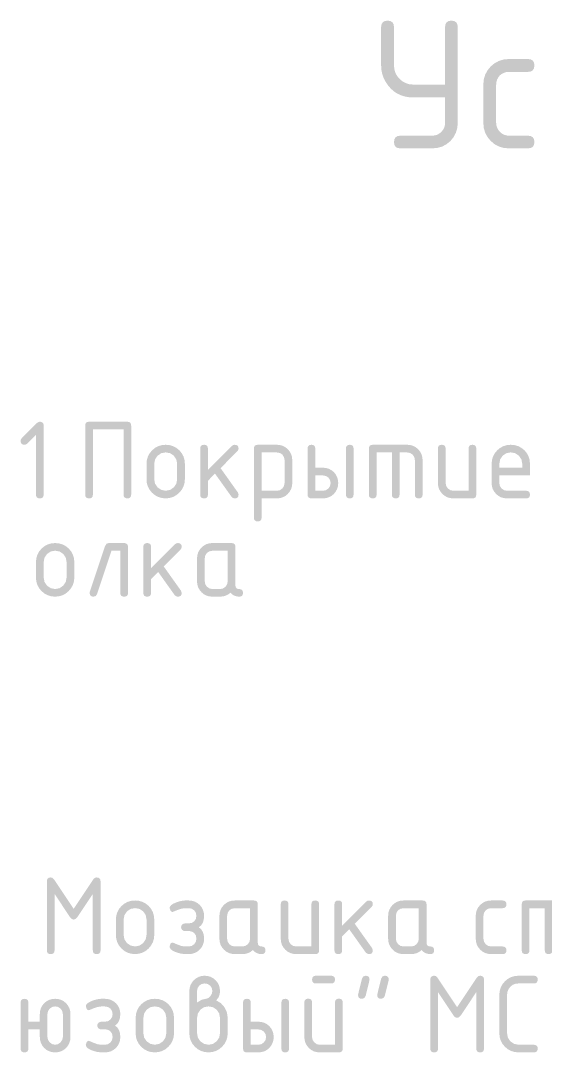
# Model space of a CAD drawing. Header units: millimetres. Extents: x -546 to 1681, y -650 to 1730.
# Drawn here: x 1012.45 to 1033.18, y 746.25 to 787 of the extents above; entities that cross this region are included whole.
import ezdxf

# ---------------------------------------------------------------- set-up
doc = ezdxf.new("R2010")
doc.units = ezdxf.units.MM

msp = doc.modelspace()

# ---------------------------------------------------------------- hatches: boundary and pattern name
h = msp.add_hatch(color=7)
h.dxf.hatch_style = 2
h.paths.add_polyline_path([(1029.217, 783.964), (1027.954, 783.964), (1027.78, 783.974), (1027.616, 784.004), (1027.463, 784.053), (1027.32, 784.122), (1027.189, 784.21), (1027.068, 784.318), (1026.959, 784.446), (1026.861, 784.592), (1026.787, 784.739), (1026.734, 784.894), (1026.702, 785.056), (1026.691, 785.227), (1026.691, 786.744), (1026.707, 786.855), (1026.755, 786.934), (1026.834, 786.982), (1026.946, 786.998), (1027.057, 786.982), (1027.136, 786.934), (1027.183, 786.855), (1027.199, 786.744), (1027.199, 785.234), (1027.213, 785.082), (1027.253, 784.942), (1027.321, 784.814), (1027.418, 784.698), (1027.535, 784.6), (1027.662, 784.53), (1027.802, 784.487), (1027.954, 784.472), (1029.217, 784.472), (1029.217, 786.744), (1029.233, 786.855), (1029.281, 786.934), (1029.36, 786.982), (1029.471, 786.998), (1029.578, 786.982), (1029.656, 786.934), (1029.702, 786.855), (1029.718, 786.744), (1029.718, 782.962), (1029.7, 782.758), (1029.645, 782.571), (1029.555, 782.399), (1029.429, 782.243), (1029.273, 782.114), (1029.101, 782.024), (1028.913, 781.971), (1028.709, 781.953), (1027.446, 781.953), (1027.339, 781.968), (1027.262, 782.013), (1027.215, 782.09), (1027.199, 782.2), (1027.215, 782.311), (1027.262, 782.391), (1027.339, 782.438), (1027.446, 782.454), (1028.709, 782.454), (1028.811, 782.464), (1028.905, 782.491), (1028.991, 782.538), (1029.069, 782.603), (1029.134, 782.681), (1029.18, 782.766), (1029.208, 782.86), (1029.217, 782.962)])
h = msp.add_hatch(color=7)
h.dxf.hatch_style = 2
h.paths.add_polyline_path([(1031.236, 784.472), (1031.236, 782.962), (1031.246, 782.861), (1031.274, 782.769), (1031.32, 782.684), (1031.385, 782.603), (1031.463, 782.538), (1031.548, 782.491), (1031.64, 782.464), (1031.737, 782.454), (1032.493, 782.454), (1032.604, 782.438), (1032.683, 782.391), (1032.731, 782.311), (1032.747, 782.2), (1032.731, 782.09), (1032.683, 782.013), (1032.604, 781.968), (1032.493, 781.953), (1031.737, 781.953), (1031.534, 781.971), (1031.347, 782.024), (1031.177, 782.114), (1031.025, 782.243), (1030.895, 782.398), (1030.803, 782.568), (1030.747, 782.756), (1030.729, 782.962), (1030.729, 784.472), (1030.747, 784.676), (1030.803, 784.864), (1030.895, 785.036), (1031.025, 785.192), (1031.177, 785.317), (1031.347, 785.408), (1031.534, 785.463), (1031.737, 785.481), (1032.493, 785.481), (1032.604, 785.465), (1032.683, 785.418), (1032.731, 785.338), (1032.747, 785.227), (1032.731, 785.116), (1032.683, 785.036), (1032.604, 784.989), (1032.493, 784.973), (1031.737, 784.973), (1031.636, 784.964), (1031.542, 784.937), (1031.456, 784.893), (1031.377, 784.832), (1031.317, 784.754), (1031.273, 784.668), (1031.246, 784.574)])
h = msp.add_hatch(color=7)
h.dxf.hatch_style = 2
h.paths.add_polyline_path([(1013.053, 770.639), (1012.706, 770.291), (1012.658, 770.257), (1012.6, 770.245), (1012.533, 770.254), (1012.485, 770.283), (1012.457, 770.331), (1012.447, 770.397), (1012.457, 770.455), (1012.49, 770.503), (1013.082, 771.096), (1013.144, 771.14), (1013.205, 771.155), (1013.272, 771.146), (1013.319, 771.117), (1013.348, 771.069), (1013.357, 771.003), (1013.357, 768.277), (1013.348, 768.21), (1013.319, 768.164), (1013.272, 768.137), (1013.205, 768.128), (1013.139, 768.137), (1013.091, 768.164), (1013.063, 768.21), (1013.053, 768.277)])
h = msp.add_hatch(color=7)
h.dxf.hatch_style = 2
h.paths.add_polyline_path([(1015.151, 771.155), (1016.667, 771.155), (1016.731, 771.146), (1016.777, 771.117), (1016.805, 771.069), (1016.815, 771.003), (1016.815, 768.277), (1016.805, 768.21), (1016.777, 768.164), (1016.731, 768.137), (1016.667, 768.128), (1016.6, 768.137), (1016.552, 768.164), (1016.524, 768.21), (1016.514, 768.277), (1016.514, 770.85), (1015.303, 770.85), (1015.303, 768.277), (1015.294, 768.21), (1015.265, 768.164), (1015.218, 768.137), (1015.151, 768.128), (1015.084, 768.137), (1015.037, 768.164), (1015.008, 768.21), (1014.999, 768.277), (1014.999, 771.003), (1015.008, 771.069), (1015.037, 771.117), (1015.084, 771.146)])
h = msp.add_hatch(color=7)
h.paths.add_polyline_path([(1017.421, 768.882), (1017.421, 769.487), (1017.434, 769.64), (1017.475, 769.78), (1017.544, 769.908), (1017.641, 770.025), (1017.758, 770.122), (1017.886, 770.19), (1018.026, 770.231), (1018.179, 770.245), (1018.331, 770.231), (1018.471, 770.191), (1018.6, 770.123), (1018.716, 770.029), (1018.813, 769.912), (1018.882, 769.784), (1018.923, 769.642), (1018.937, 769.487), (1018.937, 768.882), (1018.922, 768.732), (1018.88, 768.593), (1018.81, 768.465), (1018.712, 768.348), (1018.597, 768.252), (1018.469, 768.183), (1018.329, 768.142), (1018.179, 768.128), (1018.026, 768.142), (1017.886, 768.183), (1017.758, 768.252), (1017.641, 768.348), (1017.544, 768.465), (1017.475, 768.593), (1017.434, 768.732)])
h.paths.add_polyline_path([(1018.632, 768.886), (1018.632, 769.491), (1018.6, 769.665), (1018.501, 769.813), (1018.354, 769.912), (1018.179, 769.945), (1018.004, 769.912), (1017.857, 769.813), (1017.758, 769.665), (1017.726, 769.491), (1017.726, 768.886), (1017.758, 768.709), (1017.857, 768.564), (1018.004, 768.463), (1018.179, 768.429), (1018.354, 768.463), (1018.501, 768.564), (1018.6, 768.711)])
h = msp.add_hatch(color=7)
h.dxf.hatch_style = 2
h.paths.add_polyline_path([(1019.847, 769.25), (1020.8, 770.203), (1020.846, 770.235), (1020.905, 770.245), (1020.972, 770.236), (1021.02, 770.207), (1021.049, 770.161), (1021.058, 770.097), (1021.046, 770.039), (1021.011, 769.991), (1020.347, 769.322), (1021.028, 768.365), (1021.058, 768.277), (1021.049, 768.21), (1021.02, 768.164), (1020.972, 768.137), (1020.905, 768.128), (1020.833, 768.144), (1020.779, 768.192), (1020.127, 769.106), (1019.847, 768.823), (1019.847, 768.277), (1019.838, 768.21), (1019.809, 768.164), (1019.762, 768.137), (1019.695, 768.128), (1019.628, 768.137), (1019.58, 768.164), (1019.552, 768.21), (1019.542, 768.277), (1019.542, 770.097), (1019.552, 770.161), (1019.58, 770.207), (1019.628, 770.236), (1019.695, 770.245), (1019.762, 770.236), (1019.809, 770.207), (1019.838, 770.161), (1019.847, 770.097)])
h = msp.add_hatch(color=7)
h.paths.add_polyline_path([(1021.664, 770.097), (1021.673, 770.161), (1021.702, 770.207), (1021.75, 770.236), (1021.817, 770.245), (1022.574, 770.245), (1022.696, 770.234), (1022.809, 770.201), (1022.911, 770.147), (1023.002, 770.071), (1023.079, 769.978), (1023.135, 769.875), (1023.169, 769.762), (1023.18, 769.64), (1023.18, 768.734), (1023.169, 768.611), (1023.135, 768.499), (1023.079, 768.396), (1023.002, 768.302), (1022.911, 768.225), (1022.809, 768.171), (1022.696, 768.139), (1022.574, 768.128), (1021.969, 768.128), (1021.969, 767.367), (1021.959, 767.302), (1021.931, 767.256), (1021.883, 767.228), (1021.817, 767.218), (1021.75, 767.228), (1021.702, 767.256), (1021.673, 767.302), (1021.664, 767.367)])
h.paths.add_polyline_path([(1021.969, 769.94), (1021.969, 768.429), (1022.574, 768.429), (1022.689, 768.451), (1022.786, 768.518), (1022.853, 768.616), (1022.875, 768.734), (1022.875, 769.64), (1022.853, 769.757), (1022.79, 769.855), (1022.692, 769.92), (1022.574, 769.94)])
h = msp.add_hatch(color=7)
h.paths.add_polyline_path([(1024.996, 768.734), (1024.985, 768.611), (1024.952, 768.499), (1024.898, 768.396), (1024.823, 768.302), (1024.729, 768.225), (1024.626, 768.171), (1024.513, 768.139), (1024.391, 768.128), (1023.938, 768.128), (1023.871, 768.137), (1023.824, 768.164), (1023.795, 768.21), (1023.785, 768.277), (1023.785, 770.097), (1023.795, 770.161), (1023.824, 770.207), (1023.871, 770.236), (1023.938, 770.245), (1024.005, 770.236), (1024.052, 770.207), (1024.081, 770.161), (1024.09, 770.097), (1024.09, 769.339), (1024.391, 769.339), (1024.513, 769.328), (1024.626, 769.295), (1024.729, 769.241), (1024.823, 769.166), (1024.898, 769.072), (1024.952, 768.969), (1024.985, 768.856)])
h.paths.add_polyline_path([(1024.695, 768.734), (1024.673, 768.851), (1024.607, 768.95), (1024.508, 769.013), (1024.391, 769.034), (1024.09, 769.034), (1024.09, 768.429), (1024.391, 768.429), (1024.508, 768.451), (1024.607, 768.518), (1024.673, 768.616)])
h.paths.add_polyline_path([(1025.301, 770.097), (1025.311, 770.161), (1025.339, 770.207), (1025.387, 770.236), (1025.453, 770.245), (1025.518, 770.236), (1025.564, 770.207), (1025.592, 770.161), (1025.602, 770.097), (1025.602, 768.277), (1025.592, 768.21), (1025.564, 768.164), (1025.518, 768.137), (1025.453, 768.128), (1025.387, 768.137), (1025.339, 768.164), (1025.311, 768.21), (1025.301, 768.277)])
h = msp.add_hatch(color=7)
h.dxf.hatch_style = 2
h.paths.add_polyline_path([(1026.36, 770.245), (1027.723, 770.245), (1027.845, 770.234), (1027.956, 770.201), (1028.058, 770.147), (1028.151, 770.071), (1028.228, 769.978), (1028.284, 769.875), (1028.318, 769.762), (1028.329, 769.64), (1028.329, 768.277), (1028.319, 768.21), (1028.291, 768.164), (1028.243, 768.137), (1028.176, 768.128), (1028.109, 768.137), (1028.062, 768.164), (1028.033, 768.21), (1028.024, 768.277), (1028.024, 769.64), (1028.002, 769.757), (1027.939, 769.855), (1027.841, 769.92), (1027.723, 769.94), (1027.419, 769.94), (1027.419, 768.277), (1027.409, 768.21), (1027.381, 768.164), (1027.333, 768.137), (1027.266, 768.128), (1027.202, 768.137), (1027.155, 768.164), (1027.127, 768.21), (1027.118, 768.277), (1027.118, 769.94), (1026.512, 769.94), (1026.512, 768.277), (1026.503, 768.21), (1026.474, 768.164), (1026.427, 768.137), (1026.36, 768.128), (1026.293, 768.137), (1026.246, 768.164), (1026.217, 768.21), (1026.208, 768.277), (1026.208, 770.097), (1026.217, 770.161), (1026.246, 770.207), (1026.293, 770.236)])
h = msp.add_hatch(color=7)
h.dxf.hatch_style = 2
h.paths.add_polyline_path([(1030.451, 770.097), (1030.451, 768.277), (1030.441, 768.21), (1030.413, 768.164), (1030.365, 768.137), (1030.298, 768.128), (1029.541, 768.128), (1029.418, 768.139), (1029.306, 768.171), (1029.204, 768.225), (1029.113, 768.302), (1029.035, 768.395), (1028.979, 768.497), (1028.946, 768.61), (1028.935, 768.734), (1028.935, 770.097), (1028.944, 770.161), (1028.973, 770.207), (1029.021, 770.236), (1029.088, 770.245), (1029.154, 770.236), (1029.202, 770.207), (1029.23, 770.161), (1029.24, 770.097), (1029.24, 768.734), (1029.262, 768.618), (1029.329, 768.518), (1029.427, 768.451), (1029.541, 768.429), (1030.146, 768.429), (1030.146, 770.097), (1030.155, 770.161), (1030.184, 770.207), (1030.231, 770.236), (1030.298, 770.245), (1030.365, 770.236), (1030.413, 770.207), (1030.441, 770.161)])
h = msp.add_hatch(color=7)
h.paths.add_polyline_path([(1031.814, 769.945), (1031.639, 769.912), (1031.492, 769.813), (1031.394, 769.666), (1031.361, 769.491), (1031.361, 769.339), (1032.267, 769.339), (1032.267, 769.491), (1032.235, 769.666), (1032.136, 769.813), (1031.989, 769.912)])
h.paths.add_polyline_path([(1031.361, 769.034), (1031.361, 768.734), (1031.384, 768.618), (1031.45, 768.518), (1031.548, 768.451), (1031.662, 768.429), (1032.42, 768.429), (1032.486, 768.419), (1032.534, 768.391), (1032.563, 768.343), (1032.572, 768.277), (1032.563, 768.21), (1032.534, 768.164), (1032.486, 768.137), (1032.42, 768.128), (1031.662, 768.128), (1031.54, 768.139), (1031.427, 768.171), (1031.326, 768.225), (1031.234, 768.302), (1031.157, 768.395), (1031.101, 768.497), (1031.068, 768.61), (1031.056, 768.734), (1031.056, 769.487), (1031.07, 769.64), (1031.111, 769.78), (1031.18, 769.908), (1031.277, 770.025), (1031.393, 770.122), (1031.522, 770.19), (1031.662, 770.231), (1031.814, 770.245), (1031.967, 770.231), (1032.107, 770.191), (1032.235, 770.123), (1032.352, 770.029), (1032.449, 769.912), (1032.518, 769.784), (1032.559, 769.644), (1032.572, 769.491), (1032.572, 769.034)])
h = msp.add_hatch(color=7)
h.paths.add_polyline_path([(1013.053, 764.999), (1013.053, 765.605), (1013.066, 765.757), (1013.107, 765.897), (1013.176, 766.026), (1013.273, 766.143), (1013.39, 766.239), (1013.518, 766.308), (1013.658, 766.349), (1013.811, 766.363), (1013.963, 766.349), (1014.103, 766.309), (1014.232, 766.241), (1014.348, 766.147), (1014.445, 766.03), (1014.514, 765.901), (1014.555, 765.76), (1014.569, 765.605), (1014.569, 764.999), (1014.554, 764.85), (1014.512, 764.711), (1014.442, 764.583), (1014.344, 764.466), (1014.229, 764.369), (1014.101, 764.301), (1013.961, 764.26), (1013.811, 764.246), (1013.658, 764.26), (1013.518, 764.301), (1013.39, 764.369), (1013.273, 764.466), (1013.176, 764.583), (1013.107, 764.711), (1013.066, 764.85)])
h.paths.add_polyline_path([(1014.264, 765.004), (1014.264, 765.609), (1014.231, 765.783), (1014.133, 765.931), (1013.986, 766.03), (1013.811, 766.062), (1013.636, 766.03), (1013.489, 765.931), (1013.39, 765.783), (1013.358, 765.609), (1013.358, 765.004), (1013.39, 764.827), (1013.489, 764.682), (1013.636, 764.581), (1013.811, 764.546), (1013.986, 764.581), (1014.133, 764.682), (1014.231, 764.828)])
h = msp.add_hatch(color=7)
h.dxf.hatch_style = 2
h.paths.add_polyline_path([(1015.932, 766.363), (1016.537, 766.363), (1016.604, 766.353), (1016.652, 766.325), (1016.681, 766.279), (1016.69, 766.214), (1016.69, 764.394), (1016.681, 764.328), (1016.652, 764.282), (1016.604, 764.255), (1016.537, 764.246), (1016.471, 764.255), (1016.423, 764.282), (1016.395, 764.328), (1016.385, 764.394), (1016.385, 766.058), (1016.038, 766.058), (1015.466, 764.347), (1015.416, 764.271), (1015.327, 764.246), (1015.26, 764.255), (1015.212, 764.284), (1015.184, 764.332), (1015.174, 764.398), (1015.183, 764.445), (1015.78, 766.24), (1015.84, 766.333)])
h = msp.add_hatch(color=7)
h.dxf.hatch_style = 2
h.paths.add_polyline_path([(1017.601, 765.368), (1018.553, 766.32), (1018.6, 766.353), (1018.659, 766.363), (1018.726, 766.353), (1018.773, 766.325), (1018.802, 766.279), (1018.812, 766.214), (1018.799, 766.157), (1018.765, 766.109), (1018.1, 765.44), (1018.782, 764.483), (1018.812, 764.394), (1018.802, 764.328), (1018.773, 764.282), (1018.726, 764.255), (1018.659, 764.246), (1018.586, 764.262), (1018.532, 764.309), (1017.88, 765.224), (1017.601, 764.941), (1017.601, 764.394), (1017.591, 764.328), (1017.562, 764.282), (1017.515, 764.255), (1017.448, 764.246), (1017.381, 764.255), (1017.334, 764.282), (1017.305, 764.328), (1017.296, 764.394), (1017.296, 766.214), (1017.305, 766.279), (1017.334, 766.325), (1017.381, 766.353), (1017.448, 766.363), (1017.515, 766.353), (1017.562, 766.325), (1017.591, 766.279), (1017.601, 766.214)])
h = msp.add_hatch(color=7)
h.paths.add_polyline_path([(1020.628, 766.058), (1020.023, 766.058), (1019.905, 766.036), (1019.807, 765.973), (1019.744, 765.875), (1019.722, 765.757), (1019.722, 764.851), (1019.744, 764.736), (1019.811, 764.636), (1019.909, 764.569), (1020.023, 764.546), (1020.327, 764.546), (1020.443, 764.569), (1020.539, 764.636), (1020.606, 764.734), (1020.628, 764.851)])
h.paths.add_polyline_path([(1021.233, 764.394), (1021.224, 764.328), (1021.196, 764.282), (1021.149, 764.255), (1021.085, 764.246), (1020.983, 764.256), (1020.891, 764.285), (1020.81, 764.333), (1020.738, 764.403), (1020.648, 764.333), (1020.55, 764.285), (1020.443, 764.256), (1020.327, 764.246), (1020.023, 764.246), (1019.901, 764.256), (1019.788, 764.288), (1019.686, 764.342), (1019.595, 764.42), (1019.517, 764.513), (1019.462, 764.615), (1019.428, 764.727), (1019.417, 764.851), (1019.417, 765.757), (1019.428, 765.88), (1019.462, 765.992), (1019.517, 766.095), (1019.595, 766.189), (1019.686, 766.264), (1019.788, 766.319), (1019.901, 766.352), (1020.023, 766.363), (1020.78, 766.363), (1020.847, 766.353), (1020.895, 766.325), (1020.924, 766.279), (1020.933, 766.214), (1020.933, 764.699), (1020.943, 764.632), (1020.971, 764.584), (1021.019, 764.556), (1021.085, 764.546), (1021.149, 764.537), (1021.196, 764.508), (1021.224, 764.461)])
h = msp.add_hatch(color=7)
h.dxf.hatch_style = 2
h.paths.add_polyline_path([(1015.452, 753.155), (1015.519, 753.145), (1015.566, 753.117), (1015.595, 753.069), (1015.605, 753.003), (1015.605, 750.276), (1015.595, 750.21), (1015.566, 750.164), (1015.519, 750.137), (1015.452, 750.128), (1015.385, 750.137), (1015.338, 750.164), (1015.309, 750.21), (1015.3, 750.276), (1015.3, 752.507), (1014.686, 751.58), (1014.619, 751.514), (1014.542, 751.491), (1014.469, 751.514), (1014.402, 751.58), (1013.788, 752.507), (1013.788, 750.276), (1013.779, 750.21), (1013.75, 750.164), (1013.703, 750.137), (1013.636, 750.128), (1013.569, 750.137), (1013.522, 750.164), (1013.493, 750.21), (1013.483, 750.276), (1013.483, 753.003), (1013.493, 753.069), (1013.522, 753.117), (1013.569, 753.145), (1013.636, 753.155), (1013.71, 753.136), (1013.767, 753.079), (1014.542, 751.915), (1015.325, 753.087), (1015.379, 753.139)])
h = msp.add_hatch(color=7)
h.paths.add_polyline_path([(1016.211, 750.882), (1016.211, 751.487), (1016.225, 751.639), (1016.266, 751.78), (1016.334, 751.908), (1016.431, 752.025), (1016.548, 752.122), (1016.676, 752.19), (1016.816, 752.231), (1016.969, 752.245), (1017.121, 752.231), (1017.262, 752.191), (1017.39, 752.123), (1017.506, 752.029), (1017.603, 751.912), (1017.672, 751.783), (1017.713, 751.642), (1017.727, 751.487), (1017.727, 750.882), (1017.713, 750.732), (1017.67, 750.593), (1017.6, 750.465), (1017.502, 750.348), (1017.388, 750.251), (1017.259, 750.183), (1017.119, 750.142), (1016.969, 750.128), (1016.816, 750.142), (1016.676, 750.183), (1016.548, 750.251), (1016.431, 750.348), (1016.334, 750.465), (1016.266, 750.593), (1016.225, 750.732)])
h.paths.add_polyline_path([(1017.422, 750.886), (1017.422, 751.491), (1017.39, 751.665), (1017.291, 751.813), (1017.144, 751.912), (1016.969, 751.944), (1016.794, 751.912), (1016.647, 751.813), (1016.548, 751.665), (1016.516, 751.491), (1016.516, 750.886), (1016.548, 750.709), (1016.647, 750.564), (1016.794, 750.463), (1016.969, 750.429), (1017.144, 750.463), (1017.291, 750.564), (1017.39, 750.711)])
h = msp.add_hatch(color=7)
h.dxf.hatch_style = 2
h.paths.add_polyline_path([(1019.391, 750.733), (1019.372, 750.859), (1019.311, 750.954), (1019.235, 751.008), (1019.133, 751.034), (1018.939, 751.034), (1018.876, 751.049), (1018.833, 751.081), (1018.798, 751.129), (1018.786, 751.186), (1018.798, 751.248), (1018.833, 751.297), (1018.892, 751.331), (1018.98, 751.343), (1019.027, 751.343), (1019.078, 751.339), (1019.212, 751.361), (1019.311, 751.428), (1019.372, 751.523), (1019.391, 751.64), (1019.371, 751.757), (1019.307, 751.855), (1019.208, 751.92), (1019.091, 751.94), (1018.939, 751.94), (1018.798, 751.921), (1018.629, 751.864), (1018.548, 751.831), (1018.491, 751.807), (1018.457, 751.793), (1018.406, 751.801), (1018.367, 751.842), (1018.333, 751.948), (1018.349, 752.007), (1018.396, 752.063), (1018.474, 752.115), (1018.582, 752.164), (1018.773, 752.225), (1018.939, 752.245), (1019.091, 752.245), (1019.213, 752.234), (1019.326, 752.201), (1019.429, 752.146), (1019.522, 752.071), (1019.598, 751.978), (1019.652, 751.874), (1019.685, 751.762), (1019.696, 751.64), (1019.683, 751.492), (1019.645, 751.367), (1019.58, 751.265), (1019.489, 751.186), (1019.58, 751.108), (1019.645, 751.006), (1019.683, 750.881), (1019.696, 750.733), (1019.685, 750.611), (1019.652, 750.499), (1019.598, 750.395), (1019.522, 750.302), (1019.429, 750.225), (1019.326, 750.171), (1019.213, 750.139), (1019.091, 750.128), (1018.939, 750.128), (1018.77, 750.147), (1018.579, 750.204), (1018.47, 750.253), (1018.394, 750.306), (1018.348, 750.363), (1018.333, 750.425), (1018.367, 750.531), (1018.406, 750.57), (1018.451, 750.585), (1018.465, 750.58), (1018.5, 750.566), (1018.556, 750.542), (1018.634, 750.509), (1018.799, 750.448), (1018.939, 750.429), (1019.091, 750.429), (1019.208, 750.451), (1019.307, 750.518), (1019.37, 750.616)])
h = msp.add_hatch(color=7)
h.paths.add_polyline_path([(1021.513, 751.94), (1020.908, 751.94), (1020.79, 751.918), (1020.692, 751.855), (1020.629, 751.757), (1020.607, 751.64), (1020.607, 750.733), (1020.629, 750.618), (1020.696, 750.518), (1020.794, 750.451), (1020.908, 750.429), (1021.212, 750.429), (1021.328, 750.451), (1021.424, 750.518), (1021.491, 750.616), (1021.513, 750.733)])
h.paths.add_polyline_path([(1022.118, 750.276), (1022.109, 750.21), (1022.081, 750.164), (1022.034, 750.137), (1021.97, 750.128), (1021.868, 750.138), (1021.776, 750.167), (1021.695, 750.216), (1021.623, 750.285), (1021.533, 750.216), (1021.435, 750.167), (1021.328, 750.138), (1021.212, 750.128), (1020.908, 750.128), (1020.786, 750.139), (1020.673, 750.171), (1020.571, 750.225), (1020.48, 750.302), (1020.402, 750.395), (1020.347, 750.497), (1020.313, 750.609), (1020.302, 750.733), (1020.302, 751.64), (1020.313, 751.762), (1020.347, 751.874), (1020.402, 751.978), (1020.48, 752.071), (1020.571, 752.146), (1020.673, 752.201), (1020.786, 752.234), (1020.908, 752.245), (1021.665, 752.245), (1021.732, 752.235), (1021.78, 752.207), (1021.808, 752.161), (1021.818, 752.097), (1021.818, 750.581), (1021.827, 750.514), (1021.856, 750.467), (1021.904, 750.438), (1021.97, 750.429), (1022.034, 750.419), (1022.081, 750.391), (1022.109, 750.343)])
h = msp.add_hatch(color=7)
h.dxf.hatch_style = 2
h.paths.add_polyline_path([(1024.241, 752.097), (1024.241, 750.276), (1024.231, 750.21), (1024.202, 750.164), (1024.155, 750.137), (1024.088, 750.128), (1023.33, 750.128), (1023.208, 750.139), (1023.096, 750.171), (1022.994, 750.225), (1022.903, 750.302), (1022.825, 750.395), (1022.769, 750.497), (1022.736, 750.609), (1022.725, 750.733), (1022.725, 752.097), (1022.734, 752.161), (1022.763, 752.207), (1022.81, 752.235), (1022.877, 752.245), (1022.944, 752.235), (1022.991, 752.207), (1023.02, 752.161), (1023.03, 752.097), (1023.03, 750.733), (1023.052, 750.618), (1023.119, 750.518), (1023.217, 750.451), (1023.33, 750.429), (1023.936, 750.429), (1023.936, 752.097), (1023.945, 752.161), (1023.974, 752.207), (1024.021, 752.235), (1024.088, 752.245), (1024.155, 752.235), (1024.202, 752.207), (1024.231, 752.161)])
h = msp.add_hatch(color=7)
h.dxf.hatch_style = 2
h.paths.add_polyline_path([(1025.151, 751.25), (1026.104, 752.202), (1026.15, 752.235), (1026.21, 752.245), (1026.277, 752.235), (1026.324, 752.207), (1026.353, 752.161), (1026.362, 752.097), (1026.35, 752.039), (1026.315, 751.991), (1025.651, 751.322), (1026.333, 750.365), (1026.362, 750.276), (1026.353, 750.21), (1026.324, 750.164), (1026.277, 750.137), (1026.21, 750.128), (1026.137, 750.144), (1026.083, 750.192), (1025.431, 751.106), (1025.151, 750.823), (1025.151, 750.276), (1025.142, 750.21), (1025.113, 750.164), (1025.066, 750.137), (1024.999, 750.128), (1024.932, 750.137), (1024.885, 750.164), (1024.856, 750.21), (1024.847, 750.276), (1024.847, 752.097), (1024.856, 752.161), (1024.885, 752.207), (1024.932, 752.235), (1024.999, 752.245), (1025.066, 752.235), (1025.113, 752.207), (1025.142, 752.161), (1025.151, 752.097)])
h = msp.add_hatch(color=7)
h.paths.add_polyline_path([(1028.179, 751.94), (1027.574, 751.94), (1027.456, 751.918), (1027.358, 751.855), (1027.295, 751.757), (1027.273, 751.64), (1027.273, 750.733), (1027.295, 750.618), (1027.362, 750.518), (1027.46, 750.451), (1027.574, 750.429), (1027.878, 750.429), (1027.994, 750.451), (1028.09, 750.518), (1028.157, 750.616), (1028.179, 750.733)])
h.paths.add_polyline_path([(1028.785, 750.276), (1028.775, 750.21), (1028.747, 750.164), (1028.701, 750.137), (1028.636, 750.128), (1028.534, 750.138), (1028.442, 750.167), (1028.361, 750.216), (1028.289, 750.285), (1028.199, 750.216), (1028.101, 750.167), (1027.994, 750.138), (1027.878, 750.128), (1027.574, 750.128), (1027.452, 750.139), (1027.339, 750.171), (1027.237, 750.225), (1027.146, 750.302), (1027.069, 750.395), (1027.013, 750.497), (1026.979, 750.609), (1026.968, 750.733), (1026.968, 751.64), (1026.979, 751.762), (1027.013, 751.874), (1027.069, 751.978), (1027.146, 752.071), (1027.237, 752.146), (1027.339, 752.201), (1027.452, 752.234), (1027.574, 752.245), (1028.331, 752.245), (1028.398, 752.235), (1028.446, 752.207), (1028.475, 752.161), (1028.484, 752.097), (1028.484, 750.581), (1028.494, 750.514), (1028.522, 750.467), (1028.57, 750.438), (1028.636, 750.429), (1028.701, 750.419), (1028.747, 750.391), (1028.775, 750.343)])
h = msp.add_hatch(color=7)
h.dxf.hatch_style = 2
h.paths.add_polyline_path([(1030.734, 751.64), (1030.734, 750.733), (1030.756, 750.618), (1030.823, 750.518), (1030.921, 750.451), (1031.035, 750.429), (1031.488, 750.429), (1031.554, 750.419), (1031.602, 750.391), (1031.631, 750.343), (1031.64, 750.276), (1031.631, 750.21), (1031.602, 750.164), (1031.554, 750.137), (1031.488, 750.128), (1031.035, 750.128), (1030.913, 750.139), (1030.8, 750.171), (1030.698, 750.225), (1030.607, 750.302), (1030.529, 750.395), (1030.474, 750.497), (1030.44, 750.609), (1030.429, 750.733), (1030.429, 751.64), (1030.44, 751.762), (1030.474, 751.874), (1030.529, 751.978), (1030.607, 752.071), (1030.698, 752.146), (1030.8, 752.201), (1030.913, 752.234), (1031.035, 752.245), (1031.488, 752.245), (1031.554, 752.235), (1031.602, 752.207), (1031.631, 752.159), (1031.64, 752.093), (1031.631, 752.026), (1031.602, 751.978), (1031.554, 751.949), (1031.488, 751.94), (1031.035, 751.94), (1030.917, 751.918), (1030.819, 751.855), (1030.756, 751.757)])
h = msp.add_hatch(color=7)
h.dxf.hatch_style = 2
h.paths.add_polyline_path([(1032.399, 752.245), (1033.762, 752.245), (1033.883, 752.234), (1033.995, 752.201), (1034.096, 752.146), (1034.189, 752.071), (1034.267, 751.978), (1034.323, 751.874), (1034.356, 751.762), (1034.367, 751.64), (1034.367, 750.276), (1034.358, 750.21), (1034.329, 750.164), (1034.281, 750.137), (1034.215, 750.128), (1034.148, 750.137), (1034.1, 750.164), (1034.072, 750.21), (1034.062, 750.276), (1034.062, 751.64), (1034.041, 751.757), (1033.978, 751.855), (1033.879, 751.92), (1033.762, 751.94), (1033.457, 751.94), (1033.457, 750.276), (1033.448, 750.21), (1033.419, 750.164), (1033.371, 750.137), (1033.304, 750.128), (1033.24, 750.137), (1033.194, 750.164), (1033.166, 750.21), (1033.156, 750.276), (1033.156, 751.94), (1032.551, 751.94), (1032.551, 750.276), (1032.541, 750.21), (1032.513, 750.164), (1032.465, 750.137), (1032.399, 750.128), (1032.332, 750.137), (1032.284, 750.164), (1032.256, 750.21), (1032.246, 750.276), (1032.246, 752.097), (1032.256, 752.161), (1032.284, 752.207), (1032.332, 752.235)])
h = msp.add_hatch(color=7)
h.paths.add_polyline_path([(1019.418, 748.214), (1019.602, 748.325), (1019.77, 748.362), (1019.861, 748.39), (1019.944, 748.468), (1020.004, 748.568), (1020.023, 748.667), (1020.001, 748.785), (1019.935, 748.883), (1019.836, 748.948), (1019.719, 748.968), (1019.601, 748.946), (1019.503, 748.883), (1019.44, 748.785), (1019.418, 748.667)])
h.paths.add_polyline_path([(1020.172, 748.303), (1020.36, 748.189), (1020.506, 748.024), (1020.598, 747.824), (1020.629, 747.609), (1020.629, 746.999), (1020.615, 746.849), (1020.572, 746.709), (1020.502, 746.581), (1020.405, 746.466), (1020.29, 746.369), (1020.162, 746.3), (1020.022, 746.259), (1019.871, 746.246), (1019.719, 746.259), (1019.579, 746.3), (1019.45, 746.369), (1019.334, 746.466), (1019.237, 746.583), (1019.168, 746.71), (1019.127, 746.849), (1019.113, 746.999), (1019.113, 748.667), (1019.125, 748.789), (1019.158, 748.902), (1019.214, 749.005), (1019.291, 749.099), (1019.384, 749.174), (1019.486, 749.229), (1019.597, 749.262), (1019.719, 749.273), (1019.841, 749.261), (1019.954, 749.228), (1020.057, 749.173), (1020.151, 749.095), (1020.226, 749.004), (1020.28, 748.902), (1020.313, 748.789), (1020.324, 748.667), (1020.315, 748.558), (1020.286, 748.461), (1020.239, 748.376)])
h.paths.add_polyline_path([(1020.324, 747.004), (1020.324, 747.609), (1020.292, 747.783), (1020.193, 747.931), (1020.046, 748.03), (1019.871, 748.062), (1019.696, 748.03), (1019.549, 747.931), (1019.451, 747.783), (1019.418, 747.609), (1019.418, 747.004), (1019.451, 746.827), (1019.549, 746.682), (1019.696, 746.581), (1019.871, 746.546), (1020.046, 746.581), (1020.193, 746.682), (1020.292, 746.828)])
h = msp.add_hatch(color=7)
h.paths.add_polyline_path([(1025.173, 748.214), (1025.173, 746.394), (1025.164, 746.328), (1025.135, 746.282), (1025.087, 746.255), (1025.021, 746.246), (1024.263, 746.246), (1024.141, 746.256), (1024.028, 746.288), (1023.927, 746.342), (1023.835, 746.419), (1023.758, 746.513), (1023.702, 746.616), (1023.669, 746.729), (1023.657, 746.851), (1023.657, 748.214), (1023.667, 748.281), (1023.696, 748.329), (1023.743, 748.357), (1023.81, 748.367), (1023.877, 748.357), (1023.924, 748.329), (1023.953, 748.281), (1023.962, 748.214), (1023.962, 746.851), (1023.985, 746.736), (1024.052, 746.639), (1024.149, 746.569), (1024.263, 746.546), (1024.868, 746.546), (1024.868, 748.214), (1024.878, 748.281), (1024.907, 748.329), (1024.954, 748.357), (1025.021, 748.367), (1025.087, 748.357), (1025.135, 748.329), (1025.164, 748.281)])
h.paths.add_polyline_path([(1024.716, 748.968), (1024.111, 748.968), (1024.046, 748.977), (1024, 749.006), (1023.972, 749.054), (1023.962, 749.12), (1023.972, 749.187), (1024, 749.234), (1024.046, 749.263), (1024.111, 749.273), (1024.716, 749.273), (1024.783, 749.263), (1024.83, 749.234), (1024.859, 749.187), (1024.868, 749.12), (1024.859, 749.054), (1024.83, 749.006), (1024.783, 748.977)])
h = msp.add_hatch(color=7)
h.paths.add_polyline_path([(1026.084, 749.273), (1026.148, 749.263), (1026.195, 749.235), (1026.223, 749.189), (1026.232, 749.124), (1026.228, 749.086), (1026.08, 748.477), (1026.028, 748.391), (1025.932, 748.362), (1025.865, 748.372), (1025.817, 748.4), (1025.789, 748.448), (1025.779, 748.515), (1025.789, 748.562), (1025.818, 748.686), (1025.867, 748.885), (1025.936, 749.158), (1025.986, 749.244)])
h.paths.add_polyline_path([(1026.837, 749.273), (1026.904, 749.263), (1026.952, 749.235), (1026.981, 749.189), (1026.99, 749.124), (1026.986, 749.082), (1026.834, 748.477), (1026.784, 748.391), (1026.689, 748.362), (1026.623, 748.372), (1026.575, 748.4), (1026.547, 748.448), (1026.537, 748.515), (1026.547, 748.562), (1026.576, 748.686), (1026.624, 748.885), (1026.694, 749.158), (1026.743, 749.244)])
h = msp.add_hatch(color=7)
h.dxf.hatch_style = 2
h.paths.add_polyline_path([(1030.603, 749.273), (1030.669, 749.263), (1030.717, 749.234), (1030.746, 749.187), (1030.755, 749.12), (1030.755, 746.394), (1030.746, 746.328), (1030.717, 746.282), (1030.669, 746.255), (1030.603, 746.246), (1030.536, 746.255), (1030.488, 746.282), (1030.46, 746.328), (1030.45, 746.394), (1030.45, 748.625), (1029.836, 747.698), (1029.769, 747.631), (1029.692, 747.609), (1029.62, 747.631), (1029.553, 747.698), (1028.939, 748.625), (1028.939, 746.394), (1028.929, 746.328), (1028.901, 746.282), (1028.853, 746.255), (1028.787, 746.246), (1028.72, 746.255), (1028.672, 746.282), (1028.644, 746.328), (1028.634, 746.394), (1028.634, 749.12), (1028.644, 749.187), (1028.672, 749.234), (1028.72, 749.263), (1028.787, 749.273), (1028.86, 749.254), (1028.918, 749.196), (1029.692, 748.032), (1030.476, 749.205), (1030.53, 749.256)])
h = msp.add_hatch(color=7)
h.dxf.hatch_style = 2
h.paths.add_polyline_path([(1032.725, 749.273), (1032.792, 749.263), (1032.839, 749.234), (1032.868, 749.187), (1032.877, 749.12), (1032.868, 749.054), (1032.839, 749.006), (1032.792, 748.977), (1032.725, 748.968), (1032.119, 748.968), (1031.997, 748.954), (1031.891, 748.913), (1031.8, 748.843), (1031.726, 748.743), (1031.68, 748.635), (1031.666, 748.515), (1031.666, 747.004), (1031.699, 746.828), (1031.797, 746.682), (1031.944, 746.581), (1032.119, 746.546), (1032.725, 746.546), (1032.792, 746.537), (1032.839, 746.508), (1032.868, 746.461), (1032.877, 746.394), (1032.868, 746.328), (1032.839, 746.282), (1032.792, 746.255), (1032.725, 746.246), (1032.119, 746.246), (1031.967, 746.259), (1031.827, 746.3), (1031.698, 746.369), (1031.582, 746.466), (1031.485, 746.583), (1031.416, 746.71), (1031.375, 746.849), (1031.361, 746.999), (1031.361, 748.515), (1031.375, 748.667), (1031.416, 748.807), (1031.485, 748.936), (1031.582, 749.053), (1031.698, 749.15), (1031.827, 749.218), (1031.967, 749.259), (1032.119, 749.273)])
h = msp.add_hatch(color=7)
h.paths.add_polyline_path([(1013.206, 747.152), (1012.752, 747.152), (1012.752, 746.394), (1012.743, 746.328), (1012.714, 746.282), (1012.667, 746.255), (1012.6, 746.246), (1012.533, 746.255), (1012.486, 746.282), (1012.457, 746.328), (1012.448, 746.394), (1012.448, 748.214), (1012.457, 748.279), (1012.486, 748.325), (1012.533, 748.353), (1012.6, 748.362), (1012.667, 748.353), (1012.714, 748.325), (1012.743, 748.279), (1012.752, 748.214), (1012.752, 747.456), (1013.206, 747.456), (1013.206, 747.761), (1013.217, 747.883), (1013.25, 747.994), (1013.304, 748.096), (1013.379, 748.189), (1013.473, 748.264), (1013.576, 748.318), (1013.689, 748.351), (1013.811, 748.362), (1013.933, 748.351), (1014.046, 748.318), (1014.149, 748.264), (1014.243, 748.189), (1014.318, 748.095), (1014.372, 747.992), (1014.405, 747.879), (1014.416, 747.757), (1014.416, 746.851), (1014.405, 746.727), (1014.372, 746.615), (1014.318, 746.512), (1014.243, 746.419), (1014.149, 746.342), (1014.046, 746.288), (1013.933, 746.256), (1013.811, 746.246), (1013.689, 746.256), (1013.576, 746.288), (1013.473, 746.342), (1013.379, 746.419), (1013.304, 746.513), (1013.25, 746.616), (1013.217, 746.729), (1013.206, 746.851)])
h.paths.add_polyline_path([(1013.811, 746.546), (1013.923, 746.569), (1014.022, 746.639), (1014.091, 746.737), (1014.116, 746.851), (1014.116, 747.757), (1014.093, 747.875), (1014.027, 747.973), (1013.928, 748.04), (1013.811, 748.062), (1013.694, 748.04), (1013.595, 747.973), (1013.528, 747.875), (1013.506, 747.757), (1013.506, 746.851), (1013.53, 746.737), (1013.599, 746.639), (1013.699, 746.569)])
h = msp.add_hatch(color=7)
h.dxf.hatch_style = 2
h.paths.add_polyline_path([(1016.081, 746.851), (1016.061, 746.977), (1016, 747.072), (1015.924, 747.126), (1015.823, 747.152), (1015.628, 747.152), (1015.566, 747.167), (1015.522, 747.198), (1015.488, 747.246), (1015.476, 747.304), (1015.488, 747.365), (1015.522, 747.414), (1015.582, 747.448), (1015.67, 747.461), (1015.717, 747.461), (1015.768, 747.456), (1015.902, 747.479), (1016, 747.546), (1016.061, 747.64), (1016.081, 747.757), (1016.061, 747.875), (1015.996, 747.973), (1015.898, 748.038), (1015.78, 748.058), (1015.628, 748.058), (1015.488, 748.039), (1015.319, 747.982), (1015.238, 747.948), (1015.18, 747.925), (1015.146, 747.91), (1015.095, 747.919), (1015.057, 747.96), (1015.023, 748.066), (1015.038, 748.125), (1015.086, 748.18), (1015.164, 748.233), (1015.272, 748.282), (1015.463, 748.343), (1015.628, 748.362), (1015.78, 748.362), (1015.903, 748.351), (1016.015, 748.318), (1016.118, 748.264), (1016.212, 748.189), (1016.288, 748.095), (1016.342, 747.992), (1016.375, 747.879), (1016.386, 747.757), (1016.373, 747.61), (1016.334, 747.485), (1016.27, 747.383), (1016.178, 747.304), (1016.27, 747.226), (1016.334, 747.124), (1016.373, 746.999), (1016.386, 746.851), (1016.375, 746.729), (1016.342, 746.616), (1016.288, 746.513), (1016.212, 746.419), (1016.118, 746.342), (1016.015, 746.288), (1015.903, 746.256), (1015.78, 746.246), (1015.628, 746.246), (1015.459, 746.265), (1015.268, 746.322), (1015.16, 746.371), (1015.083, 746.424), (1015.038, 746.481), (1015.023, 746.542), (1015.057, 746.648), (1015.096, 746.688), (1015.141, 746.703), (1015.155, 746.698), (1015.189, 746.684), (1015.246, 746.66), (1015.323, 746.627), (1015.488, 746.566), (1015.628, 746.546), (1015.78, 746.546), (1015.898, 746.569), (1015.996, 746.636), (1016.059, 746.734)])
h = msp.add_hatch(color=7)
h.paths.add_polyline_path([(1016.992, 746.999), (1016.992, 747.605), (1017.005, 747.757), (1017.046, 747.897), (1017.115, 748.026), (1017.212, 748.143), (1017.329, 748.239), (1017.457, 748.308), (1017.597, 748.349), (1017.75, 748.362), (1017.902, 748.349), (1018.042, 748.308), (1018.171, 748.241), (1018.287, 748.146), (1018.384, 748.03), (1018.453, 747.901), (1018.494, 747.76), (1018.508, 747.605), (1018.508, 746.999), (1018.493, 746.849), (1018.451, 746.71), (1018.381, 746.583), (1018.283, 746.466), (1018.168, 746.369), (1018.04, 746.3), (1017.9, 746.259), (1017.75, 746.246), (1017.597, 746.259), (1017.457, 746.3), (1017.329, 746.369), (1017.212, 746.466), (1017.115, 746.583), (1017.046, 746.71), (1017.005, 746.849)])
h.paths.add_polyline_path([(1018.203, 747.004), (1018.203, 747.609), (1018.17, 747.783), (1018.072, 747.931), (1017.925, 748.03), (1017.75, 748.062), (1017.575, 748.03), (1017.428, 747.931), (1017.329, 747.783), (1017.297, 747.609), (1017.297, 747.004), (1017.329, 746.827), (1017.428, 746.682), (1017.575, 746.581), (1017.75, 746.546), (1017.925, 746.581), (1018.072, 746.682), (1018.17, 746.828)])
h = msp.add_hatch(color=7)
h.paths.add_polyline_path([(1022.446, 746.851), (1022.435, 746.729), (1022.402, 746.616), (1022.348, 746.513), (1022.272, 746.419), (1022.179, 746.342), (1022.076, 746.288), (1021.963, 746.256), (1021.841, 746.246), (1021.388, 746.246), (1021.321, 746.255), (1021.273, 746.282), (1021.245, 746.328), (1021.235, 746.394), (1021.235, 748.214), (1021.245, 748.279), (1021.273, 748.325), (1021.321, 748.353), (1021.388, 748.362), (1021.454, 748.353), (1021.502, 748.325), (1021.53, 748.279), (1021.54, 748.214), (1021.54, 747.456), (1021.841, 747.456), (1021.963, 747.445), (1022.076, 747.413), (1022.179, 747.358), (1022.272, 747.283), (1022.348, 747.189), (1022.402, 747.086), (1022.435, 746.973)])
h.paths.add_polyline_path([(1022.145, 746.851), (1022.123, 746.969), (1022.056, 747.067), (1021.958, 747.13), (1021.841, 747.152), (1021.54, 747.152), (1021.54, 746.546), (1021.841, 746.546), (1021.958, 746.569), (1022.056, 746.636), (1022.123, 746.734)])
h.paths.add_polyline_path([(1022.751, 748.214), (1022.76, 748.279), (1022.789, 748.325), (1022.836, 748.353), (1022.903, 748.362), (1022.967, 748.353), (1023.014, 748.325), (1023.042, 748.279), (1023.051, 748.214), (1023.051, 746.394), (1023.042, 746.328), (1023.014, 746.282), (1022.967, 746.255), (1022.903, 746.246), (1022.836, 746.255), (1022.789, 746.282), (1022.76, 746.328), (1022.751, 746.394)])

doc.saveas('drawing.dxf')
